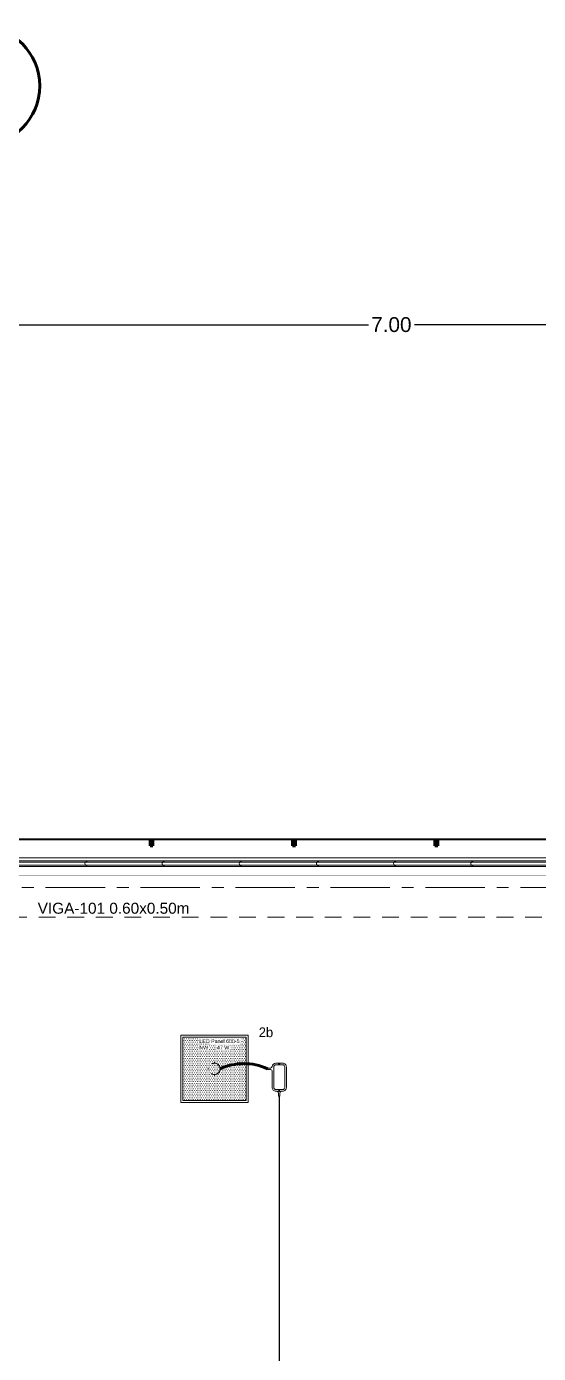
# Model space of a CAD drawing. Header units: inches. Extents: x -38 to 5698, y -33 to 92.
# Drawn here: x 208.71 to 213.02, y 35.72 to 46.9 of the extents above; entities that cross this region are included whole.
import ezdxf
from ezdxf.lldxf.tags import DXFTag

# ---------------------------------------------------------------- set-up
doc = ezdxf.new("R2010")
doc.units = ezdxf.units.IN
doc.header["$MEASUREMENT"] = 0
doc.set_wipeout_variables(frame=1)
doc.header["$PDMODE"] = 1
for name, pattern in [('CONTINUA', [0]), ('DASHED', [0.75, 0.5, -0.25]), ('Hidden Line', [0.195611, 0.141111, -0.0545]), ('HIDDEN2', [0.1875, 0.125, -0.0625]), ('Punto & Raya', [0.65, 0.5, -0.075, 0, -0.075]), ('Rayas', [0.282222, 0.141111, -0.141111]), ('Wipeout_Contour', [1, 0, -1])]:
    doc.linetypes.add(name, pattern=pattern)
for name, color, linetype, lineweight in [('00_IE_Luminarias', 6, 'Continuous', 30), ('ALUMBRADO_CONDUIT', 30, 'CONDUIT1', 30), ('CABLEADO EXT.', 3, 'PVCSUBT', 30), ('Luminarias', 5, 'Continuous', 20), ('Simb_Alumbrado', 140, 'CONTINUA', 30)]:
    doc.layers.add(name, color=color, linetype=linetype, lineweight=lineweight)
for name, color, linetype in [('02 _ ARQ _ ALB _ Cotas Ejes', 7, 'Continuous'), ('02 _ ARQ _ ALB _ Ejes Generales', 7, 'Continuous'), ('02 _ ARQ _ ZON _ Espacio.3D', 7, 'Continuous'), ('08 _ STR _ EXT _ 07 Losa Aligerada', 7, 'Continuous'), ('08 _ STR _ EXT _ 09 Vigas', 7, 'Continuous'), ('Acabado - Muros', 7, 'Continuous'), ('Estructura - 04 MURO', 7, 'Continuous'), ('Interior - Escaleras & Barandillas', 7, 'Continuous'), ('Notas - Etiquetas', 251, 'Continuous')]:
    doc.layers.add(name, color=color, linetype=linetype)
doc.styles.add('Estilo_Generado_4', font='swisse.ttf')
doc.styles.add('{18b73a54-fa43-428c-adcb-c1c7bbdf2c84}', font='Simplex.shx')
tags = doc.linetypes.add('CONDUIT', pattern='A,1.5,-0.210535,["con",{18b73a54-fa43-428c-adcb-c1c7bbdf2c84},S=0.2,R=0,X=0,Y=-0.065594],-0.702384', length=2.412919).pattern_tags.tags
tags[6] = DXFTag(74, 10)
tags = doc.linetypes.add('CONDUIT1', pattern='A,1,-0.19772,["con",{18b73a54-fa43-428c-adcb-c1c7bbdf2c84},S=0.2,R=0,X=0,Y=-0.065594],-0.593642', length=1.791362).pattern_tags.tags
tags[6] = DXFTag(74, 10)
tags = doc.linetypes.add('PVCSUBT', pattern='A,0.6,-0.3,0.6,-0.075691,["PVC",Standard,S=0.2,R=0,X=0,Y=-0.093724],-0.621005', length=2.196696).pattern_tags.tags
tags[10] = DXFTag(74, 10)
doc.dimstyles.new('Estilo_Generado__7', dxfattribs={"dimtxt": 0.125, "dimasz": 0.095, "dimexe": 0.18, "dimexo": 0.0625, "dimgap": 0, "dimtad": 0, "dimtih": 1, "dimtoh": 1, "dimzin": 0, "dimdsep": 46, "dimtxsty": 'Estilo_Generado_4', "dimblk": 'ARROWHEAD_6', "dimblk1": 'ARROWHEAD_6', "dimblk2": 'ARROWHEAD_6', "dimcen": 0.09, "dimse1": 1, "dimse2": 1, "dimclrd": 144, "dimclre": 144, "dimclrt": 7, "dimadec": 0, "dimazin": 0, "dimtfac": 1, "dimtdec": 4, "dimtmove": 0, "dimatfit": 3, "dimfxl": 1, "dimtolj": 1, "dimtzin": 0, "dimarcsym": 0})

# ---------------------------------------------------------------- blocks, each defined once
blk = doc.blocks.new('ARROWHEAD_6')
at = {"color": 0, "linetype": 'Continuous', "lineweight": 0}
for p, q in [((0, 0), (-1, 0)), ((-0.5, -0.5), (0.5, 0.5))]:
    blk.add_line(p, q, dxfattribs=at)
blk = doc.blocks.new('*D158', base_point=(1608.118, 0))
at = {"layer": '02 _ ARQ _ ALB _ Cotas Ejes', "color": 144, "linetype": 'Continuous', "lineweight": -2, "transparency": 16777216}
for p, q in [((208.415, 44.389), (211.589, 44.389)), ((215.225, 44.389), (211.976, 44.389))]:
    blk.add_line(p, q, dxfattribs=at)
at = {"layer": 'Defpoints', "color": 0, "linetype": 'Continuous', "lineweight": 40, "transparency": 16777216}
for p in [(215.32, 44.389), (208.32, 43.886), (215.32, 43.886)]:
    blk.add_point(p, dxfattribs=at)
at = {"layer": '02 _ ARQ _ ALB _ Cotas Ejes', "color": 144, "linetype": 'Continuous', "lineweight": -2, "transparency": 16777216, "xscale": 0.095, "yscale": 0.095, "zscale": 0.095, "rotation": 180}
blk.add_blockref('ARROWHEAD_6', (208.32, 44.389), dxfattribs=at)
at = {"layer": '02 _ ARQ _ ALB _ Cotas Ejes', "color": 144, "linetype": 'Continuous', "lineweight": -2, "transparency": 16777216, "xscale": 0.095, "yscale": 0.095, "zscale": 0.095}
blk.add_blockref('ARROWHEAD_6', (215.32, 44.389), dxfattribs=at)
at = {"layer": '02 _ ARQ _ ALB _ Cotas Ejes', "color": 7, "linetype": 'Continuous', "lineweight": 13, "transparency": 16777216, "insert": (211.782, 44.389), "char_height": 0.125, "attachment_point": 5, "style": 'Estilo_Generado_4'}
blk.add_mtext('\\A1;7.00', dxfattribs=at)
blk = doc.blocks.new('*U270')
at = {"layer": 'Luminarias', "linetype": 'DASHED', "lineweight": 0, "ltscale": 0.05}
blk.add_lwpolyline([(0, -0.005), (0, 0.005)], dxfattribs=at)
blk = doc.blocks.new('*U271')
at = {"color": 0, "linetype": 'ByBlock', "lineweight": -2, "transparency": 16777216}
for p, rotation in [((-0.05, 0), 90), ((0, -0.05), 180), ((0.05, 0), 269.9999999999999)]:
    blk.add_blockref('*U270', p, dxfattribs=dict(at, rotation=rotation))
blk.add_blockref('*U270', (0, 0.05), dxfattribs=at)
blk = doc.blocks.new('PANEL LED 50W')
at = {"layer": 'Luminarias'}
h = blk.add_hatch(dxfattribs=at)
h.set_pattern_fill('DOTS', color=4, scale=0.009097)
h.set_pattern_definition([(0, (0, -2e-14), (0.0072206, 0.01444116), [0, -0.01444116])])
h.paths.add_polyline_path([(-0.257, -0.257), (0.257, -0.257), (0.257, 0.257), (-0.257, 0.257)])
h.paths.add_polyline_path([(-0.13, 0.097), (0.185, 0.097), (0.185, 0.247), (-0.13, 0.247)], flags=24)
at = {"layer": 'Luminarias', "color": 4, "lineweight": 0}
for points in [[(-0.273, 0.273), (0.273, 0.273), (0.273, -0.273), (-0.273, -0.273)], [(-0.257, -0.257), (0.257, -0.257), (0.257, 0.257), (-0.257, 0.257)]]:
    blk.add_lwpolyline(points, close=True, dxfattribs=at)
at = {"layer": 'Luminarias', "color": 4, "linetype": 'DASHED', "lineweight": 0, "ltscale": 0.01}
blk.add_circle((0, 0), 0.0455, dxfattribs=at)
at = {"color": 4}
blk.add_blockref('*U271', (0, 0), dxfattribs=at)
at = {"layer": 'Luminarias', "color": 4, "insert": (-0.122, 0.239), "char_height": 0.03093, "width": 0.38285, "attachment_point": 1}
blk.add_mtext('{\\Ftxt|c0;LED Panel 600-5 - NW      47 W}', dxfattribs=at)
blk = doc.blocks.new('lumin 47')
at = {"layer": 'ALUMBRADO_CONDUIT', "xscale": 1.041283452965173, "yscale": 1.041283452965173, "zscale": 1.041283452965173}
blk.add_blockref('PANEL LED 50W', (-76.251, 24.243), dxfattribs=at)
blk = doc.blocks.new('CAJA OVAL TIPO L')
at = {"layer": 'Simb_Alumbrado', "lineweight": 13}
blk.add_lwpolyline([(-0.0491, -0.079), (-0.0491, -0.0343, -0.380413), (-0.0258, -0.0088), (-0.0258, -0.0088, 0.341426), (-0.0164, 0.0033), (-0.0164, 0.0236), (-0.0063, 0.0236), (-0.0063, 0.0033, 0.414214), (0.0063, -0.0092), (0.1138, -0.0092, -0.414214), (0.1388, -0.0343), (0.1388, -0.0382, 0.414214), (0.1513, -0.0508), (0.1716, -0.0508), (0.1716, -0.0609), (0.1513, -0.0609, 0.414214), (0.1388, -0.0734), (0.1388, -0.079, -0.414214), (0.1138, -0.104), (-0.0241, -0.104, -0.414214), (-0.0491, -0.079, 0.414214)], format="xyb", dxfattribs=at)
for points in [[(-0.0483, -0.0558), (-0.0395, -0.0558)], [(-0.0439, -0.0514), (-0.0439, -0.0602)], [(0.1323, -0.0558), (0.1411, -0.0558)], [(0.1367, -0.0514), (0.1367, -0.0602)]]:
    blk.add_lwpolyline(points, dxfattribs=at)
blk.add_lwpolyline([(-0.0241, -0.0199), (0.1138, -0.0199, -0.414214), (0.1282, -0.0343), (0.1282, -0.079, -0.414214), (0.1138, -0.0934), (-0.0241, -0.0934, -0.414214), (-0.0384, -0.079), (-0.0384, -0.0343, -0.414214)], format="xyb", close=True, dxfattribs=at)
for centre in [(-0.0439, -0.0558), (0.1367, -0.0558)]:
    blk.add_circle(centre, 0.00438, dxfattribs=at)

msp = doc.modelspace()

# ---------------------------------------------------------------- hatches: boundary and pattern name
at = {"layer": 'Acabado - Muros', "linetype": 'Continuous', "lineweight": 9}
for points in [[(208.594, 40.06), (208.594, 40.05), (209.757, 40.05), (209.757, 40.06)], [(209.767, 40.06), (209.767, 40.05), (210.957, 40.05), (210.957, 40.06)], [(210.967, 40.06), (210.967, 40.05), (212.157, 40.05), (212.157, 40.06)], [(212.167, 40.06), (212.167, 40.05), (213.357, 40.05), (213.357, 40.06)]]:
    msp.add_hatch(color=250, dxfattribs=at).paths.add_polyline_path(points)
at = {"layer": 'Acabado - Muros', "linetype": 'Continuous', "lineweight": 0}
for points in [[(209.749, 40), (209.774, 40), (209.774, 40.05), (209.749, 40.05)], [(210.949, 40), (210.974, 40), (210.974, 40.05), (210.949, 40.05)], [(212.149, 40), (212.174, 40), (212.174, 40.05), (212.149, 40.05)]]:
    msp.add_hatch(color=254, dxfattribs=at).paths.add_polyline_path(points)

# ---------------------------------------------------------------- linework, layer by layer
at = {"layer": '02 _ ARQ _ ALB _ Ejes Generales', "color": 251, "linetype": 'Punto & Raya', "lineweight": 13}
msp.add_line((240.57, 39.65), (189.845, 39.65), dxfattribs=at)
at = {"layer": '02 _ ARQ _ ALB _ Ejes Generales', "color": 7, "linetype": 'Continuous', "lineweight": 60}
msp.add_circle((208.32, 46.4), 0.5, dxfattribs=at)
at = {"layer": '02 _ ARQ _ ZON _ Espacio.3D', "color": 254, "linetype": 'Continuous', "lineweight": 0, "flags": 128}
msp.add_lwpolyline([(215.07, 39.75), (208.57, 39.75), (208.57, 39), (205.07, 39), (205.07, 29.75), (208.07, 29.75), (208.07, 30.8), (208.57, 30.8), (208.57, 30.2), (209.17, 30.2), (209.17, 29.75), (215.07, 29.75)], dxfattribs=at)
at = {"layer": '08 _ STR _ EXT _ 07 Losa Aligerada', "color": 254, "linetype": 'Rayas', "lineweight": 18, "flags": 128}
msp.add_lwpolyline([(193.22, 11.97, 1.049431), (198.794, 6.3), (209.6, 6.3), (209.6, 6.2), (214.798, 6.2), (214.798, 7.2), (222.07, 7.2), (222.07, 5.664), (223.27, 5.664), (223.27, 4.2), (228.37, 4.2), (228.37, 5.664), (229.57, 5.664), (229.57, 7.2), (236.57, 7.2), (236.57, 15), (236.57, 15.15), (236.57, 15.15), (236.57, 15.8), (236.57, 15.8), (236.57, 20.35), (231.67, 20.35), (231.67, 22.35), (231.67, 22.6), (231.67, 24.5), (231.67, 24.75), (231.67, 26.75), (236.57, 26.75), (236.57, 39.9), (228.67, 39.9), (223.553, 39.9), (223.553, 40.9), (218.932, 40.9), (218.932, 39.9), (208.37, 39.9), (208.37, 41.435), (207.42, 41.435), (207.42, 42.9), (202.22, 42.9), (202.22, 41.435), (201.27, 41.435), (201.27, 39.9), (196.27, 39.9), (196.27, 41.1), (192.87, 41.1), (192.87, 37.7), (194.07, 37.7), (194.07, 33.9), (193.17, 33.9), (193.17, 21.266), (193.22, 21.266)], format="xyb", close=True, dxfattribs=at)
at = {"layer": '08 _ STR _ EXT _ 07 Losa Aligerada', "color": 254, "linetype": 'Continuous', "lineweight": 18, "flags": 128}
msp.add_lwpolyline([(221.559, 39.9), (208.37, 39.9), (208.37, 42.654), (207.42, 42.654), (207.42, 42.9), (202.22, 42.9), (202.22, 42.654), (201.27, 42.654), (201.27, 39.9), (196.12, 39.9), (196.12, 40.95), (193.02, 40.95), (193.02, 37.7), (194.164, 37.7), (194.164, 33.9), (193.17, 33.9), (193.17, 6.3), (212.718, 6.3), (212.718, 6.2), (217.425, 6.2)], dxfattribs=at)
at = {"layer": '08 _ STR _ EXT _ 09 Vigas', "color": 251, "linetype": 'Hidden Line', "lineweight": 13}
msp.add_line((208.57, 39.4), (215.07, 39.4), dxfattribs=at)
at = {"layer": 'Acabado - Muros', "color": 7, "linetype": 'Continuous', "lineweight": 60}
for p, q in [((209.749, 40.05), (209.749, 40)), ((209.774, 40.05), (209.749, 40.05)), ((209.774, 40.05), (209.774, 40)), ((210.949, 40.05), (210.949, 40)), ((210.974, 40.05), (210.949, 40.05)), ((210.974, 40.05), (210.974, 40)), ((212.149, 40.05), (212.149, 40)), ((212.174, 40.05), (212.149, 40.05)), ((212.174, 40.05), (212.174, 40)), ((209.774, 40), (209.749, 40)), ((210.974, 40), (210.949, 40)), ((212.174, 40), (212.149, 40))]:
    msp.add_line(p, q, dxfattribs=at)
at = {"layer": 'Acabado - Muros', "color": 7, "linetype": 'Continuous', "lineweight": 13, "flags": 128}
for points in [[(208.594, 40.06), (208.594, 40.05), (209.757, 40.05), (209.757, 40.06)], [(209.767, 40.06), (209.767, 40.05), (210.957, 40.05), (210.957, 40.06)], [(210.967, 40.06), (210.967, 40.05), (212.157, 40.05), (212.157, 40.06)], [(212.167, 40.06), (212.167, 40.05), (213.357, 40.05), (213.357, 40.06)]]:
    msp.add_lwpolyline(points, close=True, dxfattribs=at)
at = {"layer": 'ALUMBRADO_CONDUIT', "color": 30, "lineweight": 30, "ltscale": 0.4, "true_color": 0xf26722}
msp.add_line((210.837, 37.893), (210.837, 34.923), dxfattribs=at)
at = {"layer": 'CABLEADO EXT.', "color": 3, "lineweight": 80}
msp.add_arc((210.539, 37.69), 0.476, 65.3702, 114.8494, dxfattribs=at)
at = {"layer": 'Estructura - 04 MURO', "color": 7, "linetype": 'Continuous', "lineweight": 13}
msp.add_line((208.57, 39.75), (213.474, 39.75), dxfattribs=at)

# ---------------------------------------------------------------- block references
msp.add_blockref('lumin 47', (286.543, 13.879))
at = {"layer": 'ALUMBRADO_CONDUIT', "linetype": 'CONDUIT', "lineweight": 30, "xscale": -1.253906979044094, "yscale": 1.253906979044094, "zscale": 1.253906979044094, "rotation": 90}
msp.add_blockref('CAJA OVAL TIPO L', (210.767, 38.108), dxfattribs=at)

# ---------------------------------------------------------------- texts
at = {"layer": '00_IE_Luminarias', "color": 6, "linetype": 'HIDDEN2'}
msp.add_text('2b', height=0.0817, dxfattribs=at).set_placement((210.665, 38.389))
at = {"layer": 'Notas - Etiquetas', "color": 8, "linetype": 'Continuous', "lineweight": 13, "insert": (208.803, 39.427), "char_height": 0.0925, "attachment_point": 7, "style": 'Estilo_Generado_4'}
msp.add_mtext('\\A1;{\\pql;\\fSwis721 Ex BT|b0|i0|c0|p34;VIGA-101\\fSwis721 Ex BT|b0|i0|c0|p34; \\fSwis721 Ex BT|b0|i0|c0|p34;0.60\\fSwis721 Ex BT|b0|i0|c0|p34;x\\fSwis721 Ex BT|b0|i0|c0|p34;0.50\\fSwis721 Ex BT|b0|i0|c0|p34;m}', dxfattribs=at)

# ---------------------------------------------------------------- dimensions: what is measured, and where the dimension line sits
at = {"layer": '02 _ ARQ _ ALB _ Cotas Ejes', "color": 144, "linetype": 'Continuous', "lineweight": 13}
dim = msp.add_linear_dim(base=(215.32, 44.389), p1=(208.32, 43.886), p2=(215.32, 43.886), dimstyle='Estilo_Generado__7', dxfattribs=at)
dim.commit()
dim.dimension.update_dxf_attribs({"geometry": '*D158', "text_midpoint": (211.782, 44.389), "dimtype": 160})

# ---------------------------------------------------------------- next in the draw order: wipeouts: each hides what was drawn before it
at = {"color": 254, "linetype": 'Wipeout_Contour', "lineweight": 0, "ltscale": 6538.500239}
msp.add_wipeout([(208.57, 39.75), (213.474, 39.75), (213.474, 39.9), (208.57, 39.9)], dxfattribs=at).dxf.layer = 'Estructura - 04 MURO'

# ---------------------------------------------------------------- next in the draw order: linework, layer by layer
at = {"layer": '08 _ STR _ EXT _ 09 Vigas', "color": 251, "linetype": 'Hidden Line', "lineweight": 13}
msp.add_line((194.07, 39.9), (236.57, 39.9), dxfattribs=at)
at = {"layer": 'Estructura - 04 MURO', "color": 7, "linetype": 'Continuous', "lineweight": 13, "flags": 128}
msp.add_lwpolyline([(213.474, 39.9), (208.57, 39.9)], dxfattribs=at)
at = {"layer": 'Interior - Escaleras & Barandillas', "color": 161, "linetype": 'Continuous', "lineweight": 13, "flags": 128}
msp.add_lwpolyline([(208.57, 39.875), (208.57, 39.825), (215.07, 39.825), (215.07, 39.875)], close=True, dxfattribs=at)
for points in [[(215.07, 39.863), (208.57, 39.863)], [(208.57, 39.838), (215.07, 39.838)]]:
    msp.add_lwpolyline(points, dxfattribs=at)
for points in [[(209.22, 39.869, 1), (209.22, 39.831)], [(209.87, 39.869, 1), (209.87, 39.831)], [(210.52, 39.869, 1), (210.52, 39.831)], [(211.17, 39.869, 1), (211.17, 39.831)], [(211.82, 39.869, 1), (211.82, 39.831)], [(212.47, 39.869, 1), (212.47, 39.831)]]:
    msp.add_lwpolyline(points, format="xyb", dxfattribs=at)

doc.saveas('drawing.dxf')
